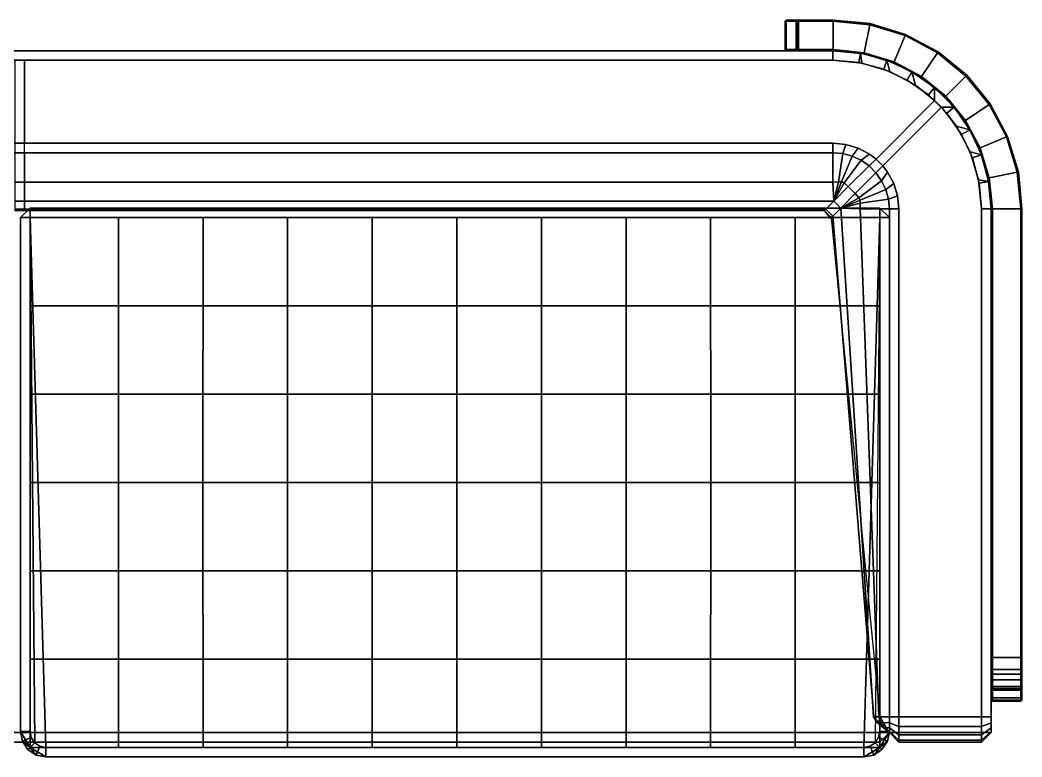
# Model space of a CAD drawing. Header units: feet. Extents: x 1888 to 2477, y 2252 to 2616.
# Drawn here: x 2110.49 to 2156.43, y 2399.86 to 2433.64 of the extents above; entities that cross this region are included whole.
import ezdxf
from ezdxf.enums import TextEntityAlignment as Align

# ---------------------------------------------------------------- set-up
doc = ezdxf.new("R2010")
doc.units = ezdxf.units.FT
for name, color, linetype in [('A-FURN-3-NODE', 7, 'Continuous'), ('A-FURN-3-SEAT-CUSHION', 96, 'Continuous'), ('A-FURN-3-SEAT-CUSHION-SEAM', 98, 'Continuous'), ('A-FURN-3-SEAT-FRAME', 254, 'Continuous'), ('A-FURN-3-SEAT-FRAME-TRIM', 250, 'Continuous'), ('A-FURN-HAWORTH-ATT', 7, 'Continuous')]:
    doc.layers.add(name, color=color, linetype=linetype)
doc.styles.get("Standard").update_dxf_attribs({"font": 'arial.ttf'})

# ---------------------------------------------------------------- blocks, each defined once
blk = doc.blocks.new('sofa')
at = {"layer": 'A-FURN-3-NODE'}
for p in [(29.981, 27.193, -0.92), (38.044, 20.973, -0.92), (38.044, 1.645, -0.92)]:
    blk.add_point(p, dxfattribs=at)
at = {"layer": 'A-FURN-3-SEAT-CUSHION'}
for points in [[(22.225, 27.193, 26.216), (22.225, 27.193, 3.869), (-22.975, 27.193, 3.869), (-22.975, 27.193, 26.216)], [(-0.15, 20.629, 14.234), (0.225, 21.004, 14.234), (0.225, 21.004, 8.484), (-0.15, 20.629, 8.484)], [(0.225, 21.004, 14.234), (33.656, 21.004, 14.234), (33.656, 21.004, 8.484), (0.225, 21.004, 8.484)], [(0.85, -0.208, 8.109), (0.225, 20.629, 8.109), (33.656, 20.629, 8.109), (33.031, -0.208, 8.109)], [(0.225, 20.629, 8.109), (0.85, -0.208, 8.109), (0.611, -0.161, 8.109), (0.408, -0.025, 8.109)], [(0.408, -0.025, 8.109), (0.272, 0.178, 8.109), (0.225, 0.417, 8.109), (0.225, 20.629, 8.109)], [(33.27, -0.161, 8.109), (33.031, -0.208, 8.109), (33.656, 20.629, 8.109), (33.473, -0.025, 8.109)], [(0, 0, 8.109), (0, 0, 3.869), (33.656, 0, 3.869), (33.656, 0, 8.109)], [(34.406, 0.375, 3.494), (34.031, 0.375, 3.869), (33.656, 0.375, 3.494), (34.406, 0.375, 3.494)]]:
    blk.add_3dface(points, dxfattribs=at)
for points, invisible_edges in [([(0, 26.818, 26.591), (0, 23.555, 26.591), (31.812, 23.555, 26.591), (31.811, 26.818, 26.591)], 4), ([(32.316, 23.505, 26.591), (32.951, 26.706, 26.591), (31.811, 26.818, 26.591), (31.812, 23.555, 26.591)], 5), ([(34.734, 26.035, 3.494), (-35.109, 26.035, 3.494), (-34.185, 26.466, 3.494), (33.81, 26.466, 3.494)], 5), ([(33.81, 26.466, 3.494), (-34.185, 26.466, 3.494), (-33.201, 26.729, 3.494), (32.826, 26.729, 3.494)], 5), ([(32.8, 23.357, 26.591), (34.048, 26.373, 26.591), (32.951, 26.706, 26.591), (32.316, 23.505, 26.591)], 5), ([(35.568, 25.451, 3.494), (-35.943, 25.451, 3.494), (-35.109, 26.035, 3.494), (34.734, 26.035, 3.494)], 5), ([(33.247, 23.119, 26.591), (35.058, 25.833, 26.591), (34.048, 26.373, 26.591), (32.8, 23.357, 26.591)], 5), ([(33.506, 22.931, 26.591), (35.811, 25.239, 26.591), (35.058, 25.833, 26.591), (33.247, 23.119, 26.591)], 4), ([(36.289, 24.73, 3.494), (-36.664, 24.73, 3.494), (-35.943, 25.451, 3.494), (35.568, 25.451, 3.494)], 5), ([(33.962, 22.409, 26.591), (36.671, 24.22, 26.591), (36.077, 24.974, 26.591), (33.772, 22.666, 26.591)], 1), ([(36.873, 23.896, 3.494), (-37.248, 23.896, 3.494), (-36.664, 24.73, 3.494), (36.289, 24.73, 3.494)], 5), ([(34.203, 21.963, 26.591), (37.211, 23.21, 26.591), (36.671, 24.22, 26.591), (33.962, 22.409, 26.591)], 5), ([(37.304, 22.972, 3.494), (-37.679, 22.972, 3.494), (-37.248, 23.896, 3.494), (36.873, 23.896, 3.494)], 5), ([(37.567, 21.988, 3.494), (-37.942, 21.988, 3.494), (-37.679, 22.972, 3.494), (37.304, 22.972, 3.494)], 5), ([(34.353, 21.48, 26.591), (37.544, 22.113, 26.591), (37.211, 23.21, 26.591), (34.203, 21.963, 26.591)], 5), ([(34.406, 20.973, 26.591), (37.656, 20.976, 26.591), (37.544, 22.113, 26.591), (34.353, 21.48, 26.591)], 5), ([(37.656, 20.973, 3.494), (-38.031, 20.973, 3.494), (-37.942, 21.988, 3.494), (37.567, 21.988, 3.494)], 5), ([(37.656, 0.375, 3.494), (-38.031, 0.375, 3.494), (-38.031, 20.973, 3.494), (37.656, 20.973, 3.494)], 4), ([(37.656, 20.976, 26.591), (34.406, 20.973, 26.591), (34.406, 1, 26.591), (37.656, 1, 26.591)], 1), ([(38.031, 1, 26.216), (38.031, 0.375, 3.869), (38.031, 12.562, 3.869), (38.031, 12.562, 26.216)], 1), ([(38.031, 1, 26.216), (38.031, 0.761, 26.169), (38.031, 0.558, 26.033), (38.031, 0.375, 3.869)], 12), ([(38.031, 0.423, 25.83), (38.031, 0.375, 25.591), (38.031, 0.375, 3.869), (38.031, 0.558, 26.033)], 4)]:
    blk.add_3dface(points, dxfattribs=dict(at, invisible_edges=invisible_edges))
at = {"layer": 'A-FURN-3-SEAT-CUSHION-SEAM'}
for points in [[(22.6, 27.193, 3.869), (22.225, 27.193, 3.869), (22.225, 27.193, 26.216), (22.6, 27.193, 26.216)], [(35.811, 25.239, 26.591), (33.506, 22.931, 26.591), (33.772, 22.666, 26.591), (36.077, 24.974, 26.591)], [(0.225, 21.004, 8.484), (-0.15, 20.629, 8.484), (-0.15, 20.629, 14.234), (0.225, 21.004, 14.234)], [(33.656, 21.004, 14.234), (34.031, 20.629, 14.234), (34.031, 20.629, 8.484), (33.656, 21.004, 8.484)], [(38.031, 12.562, 26.216), (38.031, 12.562, 3.869), (38.031, 12.937, 3.869), (38.031, 12.937, 26.216)], [(33.656, 0, 3.869), (-34.031, 0, 3.869), (-34.031, 0.375, 3.494), (33.656, 0.375, 3.494)], [(-0.375, 0, 3.869), (0, 0, 3.869), (0, 0, 8.109), (-0.375, 0, 8.109)], [(34.031, 0.375, 3.869), (33.656, 0, 3.869), (33.656, 0.375, 3.494)], [(34.031, 0.375, 8.109), (33.656, 0, 8.109), (33.656, 0, 3.869), (34.031, 0.375, 3.869)], [(34.406, 0.375, 3.494), (34.406, 0, 3.869), (34.031, 0.375, 3.869), (34.406, 0.375, 3.494)], [(37.656, 0.375, 3.494), (37.656, 0, 3.869), (34.406, 0, 3.869), (34.406, 0.375, 3.494)], [(38.031, 0.375, 3.869), (37.656, 0, 3.869), (37.656, 0.375, 3.494), (38.031, 0.375, 3.869)]]:
    blk.add_3dface(points, dxfattribs=at)
at = {"layer": 'A-FURN-3-SEAT-FRAME'}
for points in [[(29.968, 28.397, 25.063), (29.928, 28.357, 25.063), (29.968, 28.357, 25.103), (29.968, 28.397, 25.063)], [(29.928, 28.357, -0.76), (29.928, 28.357, 25.063), (29.968, 28.397, 25.063), (29.968, 28.397, -0.76)], [(29.968, 28.357, -0.8), (29.928, 28.357, -0.76), (29.968, 28.397, -0.76)], [(30.369, 28.397, -0.76), (30.369, 28.357, -0.8), (29.968, 28.357, -0.8), (29.968, 28.397, -0.76)], [(30.369, 28.397, -0.76), (30.369, 28.397, 24.581), (30.409, 28.357, 24.581), (30.409, 28.357, -0.76)], [(30.459, 28.357, 24.621), (30.409, 28.357, 24.581), (30.369, 28.397, 24.581), (30.459, 28.397, 24.661)], [(30.369, 28.397, -0.76), (30.409, 28.357, -0.76), (30.369, 28.357, -0.8), (30.369, 28.397, -0.76)], [(29.928, 27.233, 25.063), (29.928, 28.357, 25.063), (29.928, 28.357, -0.76), (29.928, 27.233, -0.76)], [(29.968, 27.233, 25.103), (29.968, 28.357, 25.103), (29.928, 28.357, 25.063), (29.928, 27.233, 25.063)], [(29.968, 27.233, -0.8), (29.928, 27.233, -0.76), (29.928, 28.357, -0.76), (29.968, 28.357, -0.8)], [(30.369, 28.357, -0.8), (30.409, 28.357, -0.76), (30.409, 27.233, -0.76), (30.369, 27.233, -0.8)], [(30.409, 27.233, 24.581), (30.409, 27.233, -0.76), (30.409, 28.357, -0.76), (30.409, 28.357, 24.581)], [(30.409, 28.357, 24.581), (30.459, 28.357, 24.621), (30.459, 27.233, 24.621), (30.409, 27.233, 24.581)], [(29.968, 27.233, 25.103), (29.928, 27.233, 25.063), (29.968, 27.193, 25.063), (29.968, 27.233, 25.103)], [(29.928, 27.233, 25.063), (29.928, 27.233, -0.76), (29.968, 27.193, -0.76), (29.968, 27.193, 25.063)], [(29.968, 27.233, -0.8), (29.968, 27.193, -0.76), (29.928, 27.233, -0.76), (29.968, 27.233, -0.8)], [(30.369, 27.233, -0.8), (30.369, 27.193, -0.76), (29.968, 27.193, -0.76), (29.968, 27.233, -0.8)], [(30.369, 27.193, 24.581), (30.369, 27.193, -0.76), (30.409, 27.233, -0.76), (30.409, 27.233, 24.581)], [(30.409, 27.233, 24.581), (30.459, 27.233, 24.621), (30.459, 27.193, 24.661), (30.369, 27.193, 24.581)], [(30.369, 27.233, -0.8), (30.409, 27.233, -0.76), (30.369, 27.193, -0.76), (30.369, 27.233, -0.8)], [(38.084, 2.047, -0.8), (38.044, 2.047, -0.76), (38.084, 2.087, -0.76), (38.084, 2.047, -0.8)], [(38.084, 1.645, -0.8), (38.044, 1.645, -0.76), (38.044, 2.047, -0.76), (38.084, 2.047, -0.8)], [(38.084, 2.047, -0.8), (38.084, 2.087, -0.76), (39.208, 2.087, -0.76), (39.208, 2.047, -0.8)], [(39.208, 2.047, -0.8), (39.208, 2.087, -0.76), (39.248, 2.047, -0.76)], [(39.248, 1.645, -0.76), (39.208, 1.645, -0.8), (39.208, 2.047, -0.8), (39.248, 2.047, -0.76)], [(38.084, 1.645, -0.8), (38.084, 1.605, -0.76), (38.044, 1.645, -0.76), (38.084, 1.645, -0.8)], [(39.208, 1.645, -0.8), (39.208, 1.605, -0.76), (38.084, 1.605, -0.76), (38.084, 1.645, -0.8)], [(39.248, 1.645, -0.76), (39.208, 1.605, -0.76), (39.208, 1.645, -0.8), (39.248, 1.645, -0.76)]]:
    blk.add_3dface(points, dxfattribs=at)
at = {"layer": 'A-FURN-3-SEAT-FRAME-TRIM'}
for points in [[(29.968, 28.397, -0.84), (29.928, 28.357, -0.84), (29.968, 28.357, -0.8), (29.968, 28.397, -0.84)], [(29.968, 28.397, -0.84), (29.968, 28.397, -0.92), (29.928, 28.357, -0.92), (29.928, 28.357, -0.84)], [(29.968, 28.357, -0.8), (30.369, 28.357, -0.8), (30.369, 28.397, -0.84), (29.968, 28.397, -0.84)], [(29.968, 28.397, -0.92), (29.968, 28.397, -0.84), (30.369, 28.397, -0.84), (30.369, 28.397, -0.92)], [(30.369, 28.357, -0.8), (30.409, 28.357, -0.84), (30.369, 28.397, -0.84)], [(30.409, 28.357, -0.84), (30.409, 28.357, -0.92), (30.369, 28.397, -0.92), (30.369, 28.397, -0.84)], [(29.928, 28.357, -0.84), (29.928, 27.233, -0.84), (29.968, 27.233, -0.8), (29.968, 28.357, -0.8)], [(29.928, 27.233, -0.92), (29.928, 27.233, -0.84), (29.928, 28.357, -0.84), (29.928, 28.357, -0.92)], [(30.409, 27.233, -0.84), (30.409, 28.357, -0.84), (30.369, 28.357, -0.8), (30.369, 27.233, -0.8)], [(30.409, 27.233, -0.92), (30.409, 28.357, -0.92), (30.409, 28.357, -0.84), (30.409, 27.233, -0.84)], [(29.928, 27.233, -0.84), (29.968, 27.193, -0.84), (29.968, 27.233, -0.8)], [(29.968, 27.193, -0.92), (29.968, 27.193, -0.84), (29.928, 27.233, -0.84), (29.928, 27.233, -0.92)], [(29.968, 27.193, -0.84), (30.369, 27.193, -0.84), (30.369, 27.233, -0.8), (29.968, 27.233, -0.8)], [(30.369, 27.193, -0.84), (30.409, 27.233, -0.84), (30.369, 27.233, -0.8)], [(30.409, 27.233, -0.92), (30.409, 27.233, -0.84), (30.369, 27.193, -0.84), (30.369, 27.193, -0.92)], [(29.968, 27.193, -0.84), (29.968, 27.193, -0.92), (30.369, 27.193, -0.92), (30.369, 27.193, -0.84)], [(38.084, 2.087, -0.84), (38.044, 2.047, -0.84), (38.084, 2.047, -0.8)], [(38.044, 2.047, -0.92), (38.044, 2.047, -0.84), (38.084, 2.087, -0.84), (38.084, 2.087, -0.92)], [(38.044, 2.047, -0.84), (38.044, 1.645, -0.84), (38.084, 1.645, -0.8), (38.084, 2.047, -0.8)], [(38.044, 2.047, -0.84), (38.044, 2.047, -0.92), (38.044, 1.645, -0.92), (38.044, 1.645, -0.84)], [(39.208, 2.087, -0.84), (38.084, 2.087, -0.84), (38.084, 2.047, -0.8), (39.208, 2.047, -0.8)], [(38.084, 2.087, -0.92), (38.084, 2.087, -0.84), (39.208, 2.087, -0.84), (39.208, 2.087, -0.92)], [(39.248, 2.047, -0.84), (39.208, 2.087, -0.84), (39.208, 2.047, -0.8), (39.248, 2.047, -0.84)], [(39.248, 2.047, -0.84), (39.248, 2.047, -0.92), (39.208, 2.087, -0.92), (39.208, 2.087, -0.84)], [(39.208, 2.047, -0.8), (39.208, 1.645, -0.8), (39.248, 1.645, -0.84), (39.248, 2.047, -0.84)], [(39.248, 2.047, -0.92), (39.248, 2.047, -0.84), (39.248, 1.645, -0.84), (39.248, 1.645, -0.92)], [(38.044, 1.645, -0.84), (38.084, 1.605, -0.84), (38.084, 1.645, -0.8)], [(38.084, 1.605, -0.92), (38.084, 1.605, -0.84), (38.044, 1.645, -0.84), (38.044, 1.645, -0.92)], [(38.084, 1.605, -0.84), (39.208, 1.605, -0.84), (39.208, 1.645, -0.8), (38.084, 1.645, -0.8)], [(38.084, 1.605, -0.92), (39.208, 1.605, -0.92), (39.208, 1.605, -0.84), (38.084, 1.605, -0.84)], [(39.208, 1.645, -0.8), (39.208, 1.605, -0.84), (39.248, 1.645, -0.84)], [(39.208, 1.605, -0.84), (39.208, 1.605, -0.92), (39.248, 1.645, -0.92), (39.248, 1.645, -0.84)]]:
    blk.add_3dface(points, dxfattribs=at)
at = {"layer": 'A-FURN-HAWORTH-ATT', "flags": 1}
for tag, p in [('HAWPN', (-0.354, 13.907, -0.92)), ('HAWPN', (-0.354, 13.907, -0.92)), ('HAWMC', (-0.188, 13.907, -0.92)), ('HAWMC', (-0.188, 13.907, -0.92))]:
    blk.add_attdef(tag, text='', height=0.1, rotation=270, dxfattribs=at).set_placement(p, align=Align.TOP_CENTER)
at = {"layer": 'A-FURN-3-SEAT-CUSHION'}
mesh = blk.add_polymesh((12, 2), dxfattribs=at)
for k, corner in enumerate([(38.031, 12.937, 26.216), (38.031, 12.937, 3.869), (38.031, 20.973, 26.216), (38.031, 20.973, 3.869), (37.937, 22.053, 26.216), (37.937, 22.053, 3.869), (37.656, 23.1, 26.216), (37.656, 23.1, 3.869), (37.198, 24.083, 26.216), (37.198, 24.083, 3.869), (36.576, 24.971, 26.216), (36.576, 24.971, 3.869), (35.809, 25.738, 26.216), (35.809, 25.738, 3.869), (34.921, 26.36, 26.216), (34.921, 26.36, 3.869), (33.938, 26.818, 26.216), (33.938, 26.818, 3.869), (32.891, 27.099, 26.216), (32.891, 27.099, 3.869), (31.811, 27.193, 26.216), (31.811, 27.193, 3.869), (22.6, 27.193, 26.216), (22.6, 27.193, 3.869)]):
    mesh.set_mesh_vertex(divmod(k, 2), corner)
mesh = blk.add_polymesh((6, 6), dxfattribs=at)
for k, corner in enumerate([(0, 23.18, 26.216), (0, 22.028, 23.528), (0, 21.275, 20.705), (0, 20.959, 17.811), (0, 20.901, 14.887), (0, 20.901, 12.887), (31.811, 23.18, 26.216), (31.811, 22.028, 23.528), (31.845, 21.276, 20.709), (31.528, 20.959, 17.811), (31.47, 20.901, 14.887), (31.47, 20.901, 12.887), (32.195, 23.146, 26.216), (32.037, 22.041, 23.524), (31.844, 21.275, 20.701), (31.528, 20.959, 17.811), (31.47, 20.901, 14.887), (31.47, 20.901, 12.887), (32.567, 23.046, 26.216), (32.152, 22.041, 23.524), (31.845, 21.276, 20.709), (31.528, 20.959, 17.811), (31.47, 20.901, 14.887), (31.47, 20.901, 12.887), (32.916, 22.883, 26.216), (32.247, 21.989, 23.524), (31.845, 21.276, 20.709), (31.528, 20.959, 17.811), (31.47, 20.901, 14.887), (31.47, 20.901, 12.887), (33.232, 22.663, 26.216), (32.416, 21.847, 23.524), (31.845, 21.276, 20.709), (31.528, 20.959, 17.811), (31.47, 20.901, 14.887), (31.47, 20.901, 12.887)]):
    mesh.set_mesh_vertex(divmod(k, 6), corner)
mesh = blk.add_polymesh((10, 5), dxfattribs=at)
for k, corner in enumerate([(34.022, 0.37, 14.234), (34.024, 0.371, 17.073), (34.027, 0.372, 19.913), (34.029, 0.374, 22.752), (34.031, 0.375, 25.591), (33.93, 0.527, 14.328), (33.902, 0.511, 17.194), (33.913, 0.475, 20.081), (33.959, 0.439, 22.968), (34.031, 0.423, 25.83), (33.839, 0.685, 14.422), (33.725, 0.665, 17.314), (33.719, 0.622, 20.234), (33.821, 0.578, 23.152), (34.031, 0.558, 26.033), (33.748, 0.842, 14.515), (33.548, 0.83, 17.423), (33.525, 0.802, 20.354), (33.684, 0.774, 23.279), (34.031, 0.761, 26.169), (33.656, 1, 14.609), (33.426, 1, 17.513), (33.412, 1, 20.427), (33.614, 1, 23.333), (34.031, 1, 26.216), (31.743, 20.629, 14.887), (31.801, 20.687, 17.811), (32.118, 21.003, 20.703), (32.879, 20.973, 23.527), (34.031, 20.973, 26.216), (31.743, 20.629, 14.887), (31.801, 20.687, 17.811), (32.118, 21.003, 20.703), (32.889, 21.199, 23.524), (33.995, 21.356, 26.216), (31.743, 20.629, 14.887), (31.801, 20.687, 17.811), (32.118, 21.003, 20.703), (32.888, 21.313, 23.524), (33.892, 21.728, 26.216), (31.743, 20.629, 14.887), (31.801, 20.687, 17.811), (32.118, 21.003, 20.703), (32.834, 21.407, 23.524), (33.728, 22.076, 26.216), (31.743, 20.629, 14.887), (31.801, 20.687, 17.811), (32.118, 21.003, 20.703), (32.689, 21.575, 23.524), (33.505, 22.391, 26.216)]):
    mesh.set_mesh_vertex(divmod(k, 5), corner)
mesh = blk.add_polymesh((12, 2), dxfattribs=at)
for k, corner in enumerate([(-0.15, 20.629, 14.234), (-0.15, 20.629, 8.484), (-0.15, 0.417, 14.234), (-0.15, 0.417, 8.484), (-0.074, 0.034, 14.234), (-0.074, 0.034, 8.484), (0.143, -0.29, 14.234), (0.143, -0.29, 8.484), (0.467, -0.507, 14.234), (0.467, -0.507, 8.484), (0.85, -0.583, 14.234), (0.85, -0.583, 8.484), (33.031, -0.583, 14.234), (33.031, -0.583, 8.484), (33.414, -0.507, 14.234), (33.414, -0.507, 8.484), (33.738, -0.29, 14.234), (33.738, -0.29, 8.484), (33.955, 0.034, 14.234), (33.955, 0.034, 8.484), (34.031, 0.417, 14.234), (34.031, 0.417, 8.484), (34.031, 20.629, 14.234), (34.031, 20.629, 8.484)]):
    mesh.set_mesh_vertex(divmod(k, 2), corner)
mesh = blk.add_polymesh((7, 11), dxfattribs=at)
for k, corner in enumerate([(33.656, 20.629, 14.609), (30.328, 20.629, 14.609), (27, 20.629, 14.609), (23.672, 20.629, 14.609), (20.344, 20.629, 14.609), (17.016, 20.629, 14.609), (13.687, 20.629, 14.609), (10.359, 20.629, 14.609), (7.031, 20.629, 14.609), (3.703, 20.629, 14.609), (0.225, 20.629, 14.609), (33.656, 17.156, 14.609), (30.329, 17.157, 14.674), (27.001, 17.158, 14.748), (23.673, 17.16, 14.818), (20.344, 17.161, 14.869), (17.016, 17.162, 14.887), (13.687, 17.161, 14.869), (10.358, 17.16, 14.818), (7.03, 17.158, 14.748), (3.702, 17.157, 14.674), (0.225, 17.156, 14.609), (33.656, 13.683, 14.609), (30.33, 13.684, 14.757), (27.003, 13.685, 14.883), (23.675, 13.686, 14.979), (20.345, 13.687, 15.038), (17.016, 13.688, 15.054), (13.686, 13.687, 15.038), (10.357, 13.686, 14.979), (7.028, 13.685, 14.883), (3.701, 13.684, 14.757), (0.225, 13.683, 14.609), (33.656, 10.21, 14.609), (30.331, 10.21, 14.798), (27.004, 10.21, 14.943), (23.676, 10.21, 15.043), (20.346, 10.21, 15.098), (17.016, 10.21, 15.109), (13.685, 10.21, 15.098), (10.356, 10.21, 15.043), (7.027, 10.21, 14.943), (3.7, 10.21, 14.798), (0.225, 10.21, 14.609), (33.656, 6.737, 14.609), (30.33, 6.737, 14.757), (27.003, 6.736, 14.883), (23.675, 6.734, 14.979), (20.345, 6.733, 15.038), (17.016, 6.733, 15.054), (13.686, 6.733, 15.038), (10.357, 6.734, 14.979), (7.028, 6.736, 14.883), (3.701, 6.737, 14.757), (0.225, 6.737, 14.609), (33.656, 3.265, 14.609), (30.329, 3.264, 14.674), (27.001, 3.263, 14.748), (23.673, 3.261, 14.818), (20.344, 3.259, 14.869), (17.016, 3.259, 14.887), (13.687, 3.259, 14.869), (10.358, 3.261, 14.818), (7.03, 3.263, 14.748), (3.702, 3.264, 14.674), (0.225, 3.265, 14.609), (33.656, -0.208, 14.609), (30.328, -0.208, 14.609), (27, -0.208, 14.609), (23.672, -0.208, 14.609), (20.344, -0.208, 14.609), (17.016, -0.208, 14.609), (13.687, -0.208, 14.609), (10.359, -0.208, 14.609), (7.031, -0.208, 14.609), (3.703, -0.208, 14.609), (0.225, -0.208, 14.609)]):
    mesh.set_mesh_vertex(divmod(k, 11), corner)
mesh = blk.add_polymesh((6, 2), dxfattribs=at)
for k, corner in enumerate([(37.656, 1, 26.591), (34.406, 1, 26.591), (37.656, 0.617, 26.515), (34.406, 0.617, 26.515), (37.656, 0.293, 26.298), (34.406, 0.293, 26.298), (37.656, 0.076, 25.974), (34.406, 0.076, 25.974), (37.656, 0, 25.591), (34.406, 0, 25.591), (37.656, 0, 3.869), (34.406, 0, 3.869)]):
    mesh.set_mesh_vertex(divmod(k, 2), corner)
at = {"layer": 'A-FURN-3-SEAT-CUSHION-SEAM'}
mesh = blk.add_polymesh((32, 2), dxfattribs=at)
for k, corner in enumerate([(-38.406, 0.375, 3.869), (-38.031, 0, 3.869), (-38.406, 0.375, 25.591), (-38.031, 0, 25.591), (-38.406, 0.423, 25.83), (-38.031, 0.076, 25.974), (-38.406, 0.558, 26.033), (-38.031, 0.293, 26.298), (-38.406, 0.761, 26.169), (-38.031, 0.617, 26.515), (-38.406, 1, 26.216), (-38.031, 1, 26.591), (-38.406, 20.973, 26.216), (-38.031, 20.973, 26.591), (-38.312, 22.053, 26.216), (-37.919, 22.113, 26.591), (-38.031, 23.1, 26.216), (-37.586, 23.21, 26.591), (-37.573, 24.083, 26.216), (-37.046, 24.22, 26.591), (-36.951, 24.971, 26.216), (-36.452, 24.974, 26.591), (-36.184, 25.738, 26.216), (-36.187, 25.239, 26.591), (-35.296, 26.36, 26.216), (-35.433, 25.833, 26.591), (-34.313, 26.818, 26.216), (-34.423, 26.373, 26.591), (-33.266, 27.099, 26.216), (-33.326, 26.706, 26.591), (-32.186, 27.193, 26.216), (-32.186, 26.818, 26.591), (31.811, 27.193, 26.216), (31.811, 26.818, 26.591), (32.891, 27.099, 26.216), (32.951, 26.706, 26.591), (33.938, 26.818, 26.216), (34.048, 26.373, 26.591), (34.921, 26.36, 26.216), (35.058, 25.833, 26.591), (35.809, 25.738, 26.216), (35.811, 25.239, 26.591), (36.576, 24.971, 26.216), (36.077, 24.974, 26.591), (37.198, 24.083, 26.216), (36.671, 24.22, 26.591), (37.656, 23.1, 26.216), (37.211, 23.21, 26.591), (37.937, 22.053, 26.216), (37.544, 22.113, 26.591), (38.031, 20.973, 26.216), (37.656, 20.973, 26.591), (38.031, 1, 26.216), (37.656, 1, 26.591), (38.031, 0.761, 26.169), (37.656, 0.617, 26.515), (38.031, 0.558, 26.033), (37.656, 0.293, 26.298), (38.031, 0.423, 25.83), (37.656, 0.076, 25.974), (38.031, 0.375, 25.591), (37.656, 0, 25.591), (38.031, 0.375, 3.869), (37.656, 0, 3.869)]):
    mesh.set_mesh_vertex(divmod(k, 2), corner)
mesh = blk.add_polymesh((22, 2), dxfattribs=at)
for k, corner in enumerate([(-38.031, 0.375, 3.494), (-38.406, 0.375, 3.869), (-38.031, 20.973, 3.494), (-38.406, 20.973, 3.869), (-37.942, 21.988, 3.494), (-38.312, 22.053, 3.869), (-37.679, 22.972, 3.494), (-38.031, 23.1, 3.869), (-37.248, 23.896, 3.494), (-37.573, 24.083, 3.869), (-36.664, 24.73, 3.494), (-36.951, 24.971, 3.869), (-35.943, 25.451, 3.494), (-36.184, 25.738, 3.869), (-35.109, 26.035, 3.494), (-35.296, 26.36, 3.869), (-34.185, 26.466, 3.494), (-34.313, 26.818, 3.869), (-33.201, 26.729, 3.494), (-33.266, 27.099, 3.869), (-32.186, 26.818, 3.494), (-32.186, 27.193, 3.869), (31.811, 26.818, 3.494), (31.811, 27.193, 3.869), (32.826, 26.729, 3.494), (32.891, 27.099, 3.869), (33.81, 26.466, 3.494), (33.938, 26.818, 3.869), (34.734, 26.035, 3.494), (34.921, 26.36, 3.869), (35.568, 25.451, 3.494), (35.809, 25.738, 3.869), (36.289, 24.73, 3.494), (36.576, 24.971, 3.869), (36.873, 23.896, 3.494), (37.198, 24.083, 3.869), (37.304, 22.972, 3.494), (37.656, 23.1, 3.869), (37.567, 21.988, 3.494), (37.937, 22.053, 3.869), (37.656, 20.973, 3.494), (38.031, 20.973, 3.869), (37.656, 0.375, 3.494), (38.031, 0.375, 3.869)]):
    mesh.set_mesh_vertex(divmod(k, 2), corner)
mesh = blk.add_polymesh((8, 2), dxfattribs=at)
for k, corner in enumerate([(0, 26.818, 26.591), (-0.375, 26.818, 26.591), (0, 23.555, 26.591), (-0.375, 23.555, 26.591), (0, 23.18, 26.216), (-0.375, 23.18, 26.216), (0, 22.028, 23.528), (-0.375, 22.028, 23.528), (0, 21.275, 20.705), (-0.375, 21.275, 20.705), (0, 20.959, 17.811), (-0.375, 20.959, 17.811), (0, 20.901, 14.887), (-0.375, 20.901, 14.887), (0, 20.901, 12.887), (-0.375, 20.901, 12.887)]):
    mesh.set_mesh_vertex(divmod(k, 2), corner)
mesh = blk.add_polymesh((32, 2), dxfattribs=at)
for k, corner in enumerate([(-34.781, 0, 3.869), (-34.406, 0.375, 3.869), (-34.781, 0, 25.591), (-34.406, 0.375, 25.591), (-34.781, 0.076, 25.974), (-34.406, 0.423, 25.83), (-34.781, 0.293, 26.298), (-34.406, 0.558, 26.033), (-34.781, 0.617, 26.515), (-34.406, 0.761, 26.169), (-34.781, 1, 26.591), (-34.406, 1, 26.216), (-34.781, 20.976, 26.591), (-34.406, 20.973, 26.216), (-34.728, 21.48, 26.591), (-34.37, 21.356, 26.216), (-34.578, 21.963, 26.591), (-34.268, 21.728, 26.216), (-34.337, 22.409, 26.591), (-34.103, 22.076, 26.216), (-34.147, 22.666, 26.591), (-33.88, 22.391, 26.216), (-33.881, 22.931, 26.591), (-33.607, 22.663, 26.216), (-33.622, 23.119, 26.591), (-33.291, 22.883, 26.216), (-33.175, 23.357, 26.591), (-32.942, 23.046, 26.216), (-32.691, 23.505, 26.591), (-32.57, 23.146, 26.216), (-32.187, 23.555, 26.591), (-32.186, 23.18, 26.216), (31.812, 23.555, 26.591), (31.811, 23.18, 26.216), (32.316, 23.505, 26.591), (32.195, 23.146, 26.216), (32.8, 23.357, 26.591), (32.567, 23.046, 26.216), (33.247, 23.119, 26.591), (32.916, 22.883, 26.216), (33.506, 22.931, 26.591), (33.232, 22.663, 26.216), (33.772, 22.666, 26.591), (33.505, 22.391, 26.216), (33.962, 22.409, 26.591), (33.728, 22.076, 26.216), (34.203, 21.963, 26.591), (33.892, 21.728, 26.216), (34.353, 21.48, 26.591), (33.995, 21.356, 26.216), (34.406, 20.976, 26.591), (34.031, 20.973, 26.216), (34.406, 1, 26.591), (34.031, 1, 26.216), (34.406, 0.617, 26.515), (34.031, 0.761, 26.169), (34.406, 0.293, 26.298), (34.031, 0.558, 26.033), (34.406, 0.076, 25.974), (34.031, 0.423, 25.83), (34.406, 0, 25.591), (34.031, 0.375, 25.591), (34.406, 0, 3.869), (34.031, 0.375, 3.869)]):
    mesh.set_mesh_vertex(divmod(k, 2), corner)
mesh = blk.add_polymesh((6, 2), dxfattribs=at)
for k, corner in enumerate([(31.47, 20.901, 12.887), (31.703, 20.589, 12.888), (31.47, 20.901, 14.887), (31.743, 20.629, 14.887), (31.528, 20.959, 17.815), (31.801, 20.687, 17.815), (31.845, 21.276, 20.709), (32.118, 21.004, 20.709), (32.416, 21.847, 23.524), (32.689, 21.575, 23.524), (33.232, 22.663, 26.216), (33.505, 22.391, 26.216)]):
    mesh.set_mesh_vertex(divmod(k, 2), corner)
mesh = blk.add_polymesh((16, 2), dxfattribs=at)
for k, corner in enumerate([(33.656, 21.004, 14.234), (33.656, 20.629, 14.609), (34.031, 20.629, 14.234), (33.656, 20.629, 14.609), (34.031, 0.417, 14.234), (33.656, -0.208, 14.609), (33.955, 0.034, 14.234), (33.656, -0.208, 14.609), (33.738, -0.29, 14.234), (33.656, -0.208, 14.609), (33.414, -0.507, 14.234), (33.656, -0.208, 14.609), (33.031, -0.583, 14.234), (33.656, -0.208, 14.609), (0.85, -0.583, 14.234), (0.225, -0.208, 14.609), (0.467, -0.507, 14.234), (0.225, -0.208, 14.609), (0.143, -0.29, 14.234), (0.225, -0.208, 14.609), (-0.074, 0.034, 14.234), (0.225, -0.208, 14.609), (-0.15, 0.417, 14.234), (0.225, -0.208, 14.609), (-0.15, 20.629, 14.234), (0.225, 20.629, 14.609), (0.225, 21.004, 14.234), (0.225, 20.629, 14.609), (33.656, 21.004, 14.234), (33.656, 20.629, 14.609), (33.656, 21.004, 14.234), (33.656, 20.629, 14.609)]):
    mesh.set_mesh_vertex(divmod(k, 2), corner)
mesh = blk.add_polymesh((16, 2), dxfattribs=at)
for k, corner in enumerate([(33.656, 20.629, 8.109), (34.031, 20.629, 8.484), (33.656, 0.417, 8.109), (34.031, 0.417, 8.484), (33.609, 0.178, 8.109), (33.955, 0.034, 8.484), (33.473, -0.025, 8.109), (33.738, -0.29, 8.484), (33.27, -0.161, 8.109), (33.414, -0.507, 8.484), (33.031, -0.208, 8.109), (33.031, -0.583, 8.484), (0.85, -0.208, 8.109), (0.85, -0.583, 8.484), (0.611, -0.161, 8.109), (0.467, -0.507, 8.484), (0.408, -0.025, 8.109), (0.143, -0.29, 8.484), (0.272, 0.178, 8.109), (-0.074, 0.034, 8.484), (0.225, 0.417, 8.109), (-0.15, 0.417, 8.484), (0.225, 20.629, 8.109), (-0.15, 20.629, 8.484), (0.225, 20.629, 8.109), (0.225, 21.004, 8.484), (33.656, 20.629, 8.109), (33.656, 21.004, 8.484), (33.656, 20.629, 8.109), (34.031, 20.629, 8.484), (33.656, 20.629, 8.109), (34.031, 20.629, 8.484)]):
    mesh.set_mesh_vertex(divmod(k, 2), corner)
at = {"layer": 'A-FURN-3-SEAT-FRAME'}
mesh = blk.add_polymesh((16, 2), dxfattribs=at)
for k, corner in enumerate([(39.208, 1.605, -0.76), (39.248, 1.645, -0.76), (39.208, 1.605, 23.377), (39.248, 1.645, 23.377), (39.208, 1.737, 24.037), (39.248, 1.774, 24.022), (39.208, 2.111, 24.597), (39.248, 2.139, 24.569), (39.208, 2.67, 24.971), (39.248, 2.686, 24.934), (39.208, 3.331, 25.103), (39.248, 3.331, 25.063), (39.208, 20.973, 25.103), (39.248, 20.973, 25.063), (39.066, 22.413, 25.103), (39.106, 22.421, 25.063), (38.646, 23.799, 25.103), (38.683, 23.814, 25.063), (37.964, 25.075, 25.103), (37.997, 25.098, 25.063), (37.046, 26.194, 25.103), (37.074, 26.223, 25.063), (35.927, 27.113, 25.103), (35.949, 27.146, 25.063), (34.65, 27.795, 25.103), (34.665, 27.832, 25.063), (33.265, 28.215, 25.103), (33.272, 28.255, 25.063), (31.824, 28.357, 25.103), (31.824, 28.397, 25.063), (29.968, 28.357, 25.103), (29.968, 28.397, 25.063)]):
    mesh.set_mesh_vertex(divmod(k, 2), corner)
mesh = blk.add_polymesh((18, 2), dxfattribs=at)
for k, corner in enumerate([(39.248, 1.645, -0.76), (39.248, 2.047, -0.76), (39.248, 1.645, 23.377), (39.248, 2.047, 23.377), (39.248, 1.774, 24.022), (39.248, 2.145, 23.868), (39.248, 2.139, 24.569), (39.248, 2.423, 24.285), (39.248, 2.686, 24.934), (39.248, 2.839, 24.563), (39.248, 3.331, 25.063), (39.248, 3.331, 24.661), (39.248, 20.973, 25.063), (39.248, 20.973, 24.661), (39.106, 22.421, 25.063), (39.106, 22.421, 24.661), (38.683, 23.814, 25.063), (38.683, 23.814, 24.661), (37.997, 25.098, 25.063), (37.997, 25.098, 24.661), (37.074, 26.223, 25.063), (37.074, 26.223, 24.661), (35.949, 27.146, 25.063), (35.949, 27.146, 24.661), (34.665, 27.832, 25.063), (34.665, 27.832, 24.661), (33.272, 28.255, 25.063), (33.272, 28.255, 24.661), (31.824, 28.397, 25.063), (31.824, 28.397, 24.661), (29.968, 28.397, 25.063), (30.459, 28.397, 24.661), (29.968, 28.397, 25.063), (30.369, 28.397, 24.581), (29.968, 28.397, -0.76), (30.369, 28.397, -0.76)]):
    mesh.set_mesh_vertex(divmod(k, 2), corner)
mesh = blk.add_polymesh((16, 2), dxfattribs=at)
for k, corner in enumerate([(39.248, 2.047, -0.76), (39.208, 2.087, -0.76), (39.248, 2.047, 23.377), (39.208, 2.087, 23.377), (39.248, 2.145, 23.868), (39.208, 2.182, 23.853), (39.248, 2.423, 24.285), (39.208, 2.451, 24.257), (39.248, 2.839, 24.563), (39.208, 2.855, 24.526), (39.248, 3.331, 24.661), (39.208, 3.331, 24.621), (39.248, 20.973, 24.661), (39.208, 20.973, 24.621), (39.106, 22.421, 24.661), (39.066, 22.413, 24.621), (38.683, 23.814, 24.661), (38.646, 23.799, 24.621), (37.997, 25.098, 24.661), (37.964, 25.075, 24.621), (37.074, 26.223, 24.661), (37.046, 26.194, 24.621), (35.949, 27.146, 24.661), (35.927, 27.113, 24.621), (34.665, 27.832, 24.661), (34.65, 27.795, 24.621), (33.272, 28.255, 24.661), (33.265, 28.215, 24.621), (31.824, 28.397, 24.661), (31.824, 28.357, 24.621), (30.459, 28.397, 24.661), (30.459, 28.357, 24.621)]):
    mesh.set_mesh_vertex(divmod(k, 2), corner)
mesh = blk.add_polymesh((16, 2), dxfattribs=at)
for k, corner in enumerate([(38.084, 1.605, -0.76), (39.208, 1.605, -0.76), (38.084, 1.605, 23.377), (39.208, 1.605, 23.377), (38.084, 1.737, 24.037), (39.208, 1.737, 24.037), (38.084, 2.111, 24.597), (39.208, 2.111, 24.597), (38.084, 2.671, 24.971), (39.208, 2.671, 24.971), (38.084, 3.331, 25.103), (39.208, 3.331, 25.103), (38.084, 20.973, 25.103), (39.208, 20.973, 25.103), (37.964, 22.194, 25.103), (39.066, 22.413, 25.103), (37.608, 23.369, 25.103), (38.646, 23.799, 25.103), (37.029, 24.451, 25.103), (37.964, 25.075, 25.103), (36.251, 25.4, 25.103), (37.046, 26.194, 25.103), (35.302, 26.178, 25.103), (35.927, 27.113, 25.103), (34.22, 26.757, 25.103), (34.65, 27.795, 25.103), (33.045, 27.113, 25.103), (33.265, 28.215, 25.103), (31.824, 27.233, 25.103), (31.824, 28.357, 25.103), (29.968, 27.233, 25.103), (29.968, 28.357, 25.103)]):
    mesh.set_mesh_vertex(divmod(k, 2), corner)
mesh = blk.add_polymesh((16, 2), dxfattribs=at)
for k, corner in enumerate([(39.208, 2.087, -0.76), (38.084, 2.087, -0.76), (39.208, 2.087, 23.377), (38.084, 2.087, 23.377), (39.208, 2.182, 23.853), (38.084, 2.182, 23.853), (39.208, 2.451, 24.257), (38.084, 2.451, 24.257), (39.208, 2.855, 24.526), (38.084, 2.855, 24.526), (39.208, 3.331, 24.621), (38.084, 3.331, 24.621), (39.208, 20.973, 24.621), (38.084, 20.973, 24.621), (39.066, 22.413, 24.621), (37.964, 22.194, 24.621), (38.646, 23.799, 24.621), (37.608, 23.369, 24.621), (37.964, 25.075, 24.621), (37.029, 24.451, 24.621), (37.046, 26.194, 24.621), (36.251, 25.4, 24.621), (35.927, 27.113, 24.621), (35.302, 26.178, 24.621), (34.65, 27.795, 24.621), (34.22, 26.757, 24.621), (33.265, 28.215, 24.621), (33.045, 27.113, 24.621), (31.824, 28.357, 24.621), (31.824, 27.233, 24.621), (30.459, 28.357, 24.621), (30.459, 27.233, 24.621)]):
    mesh.set_mesh_vertex(divmod(k, 2), corner)
mesh = blk.add_polymesh((16, 2), dxfattribs=at)
for k, corner in enumerate([(38.044, 1.645, -0.76), (38.084, 1.605, -0.76), (38.044, 1.645, 23.377), (38.084, 1.605, 23.377), (38.044, 1.774, 24.022), (38.084, 1.737, 24.037), (38.044, 2.139, 24.569), (38.084, 2.111, 24.597), (38.044, 2.686, 24.934), (38.084, 2.67, 24.971), (38.044, 3.331, 25.063), (38.084, 3.331, 25.103), (38.044, 20.973, 25.063), (38.084, 20.973, 25.103), (37.925, 22.186, 25.063), (37.964, 22.194, 25.103), (37.571, 23.353, 25.063), (37.608, 23.369, 25.103), (36.996, 24.429, 25.063), (37.029, 24.451, 25.103), (36.223, 25.371, 25.063), (36.251, 25.4, 25.103), (35.28, 26.145, 25.063), (35.302, 26.178, 25.103), (34.204, 26.72, 25.063), (34.22, 26.757, 25.103), (33.038, 27.074, 25.063), (33.045, 27.113, 25.103), (31.824, 27.193, 25.063), (31.824, 27.233, 25.103), (29.968, 27.193, 25.063), (29.968, 27.233, 25.103)]):
    mesh.set_mesh_vertex(divmod(k, 2), corner)
mesh = blk.add_polymesh((16, 2), dxfattribs=at)
for k, corner in enumerate([(38.084, 2.087, -0.76), (38.044, 2.047, -0.76), (38.084, 2.087, 23.377), (38.044, 2.047, 23.377), (38.084, 2.182, 23.853), (38.044, 2.145, 23.868), (38.084, 2.451, 24.257), (38.044, 2.423, 24.285), (38.084, 2.855, 24.526), (38.044, 2.839, 24.563), (38.084, 3.331, 24.621), (38.044, 3.331, 24.661), (38.084, 20.973, 24.621), (38.044, 20.973, 24.661), (37.964, 22.194, 24.621), (37.925, 22.186, 24.661), (37.608, 23.369, 24.621), (37.571, 23.353, 24.661), (37.029, 24.451, 24.621), (36.996, 24.429, 24.661), (36.251, 25.4, 24.621), (36.223, 25.371, 24.661), (35.302, 26.178, 24.621), (35.28, 26.145, 24.661), (34.22, 26.757, 24.621), (34.204, 26.72, 24.661), (33.045, 27.113, 24.621), (33.038, 27.074, 24.661), (31.824, 27.233, 24.621), (31.824, 27.193, 24.661), (30.459, 27.233, 24.621), (30.459, 27.193, 24.661)]):
    mesh.set_mesh_vertex(divmod(k, 2), corner)
mesh = blk.add_polymesh((18, 2), dxfattribs=at)
for k, corner in enumerate([(38.044, 2.047, -0.76), (38.044, 1.645, -0.76), (38.044, 2.047, 23.377), (38.044, 1.645, 23.377), (38.044, 2.145, 23.868), (38.044, 1.774, 24.022), (38.044, 2.423, 24.285), (38.044, 2.139, 24.569), (38.044, 2.839, 24.563), (38.044, 2.686, 24.934), (38.044, 3.331, 24.661), (38.044, 3.331, 25.063), (38.044, 20.973, 24.661), (38.044, 20.973, 25.063), (37.925, 22.186, 24.661), (37.925, 22.186, 25.063), (37.571, 23.353, 24.661), (37.571, 23.353, 25.063), (36.996, 24.429, 24.661), (36.996, 24.429, 25.063), (36.223, 25.371, 24.661), (36.222, 25.371, 25.063), (35.28, 26.145, 24.661), (35.28, 26.145, 25.063), (34.204, 26.72, 24.661), (34.204, 26.72, 25.063), (33.038, 27.074, 24.661), (33.038, 27.074, 25.063), (31.824, 27.193, 24.661), (31.824, 27.193, 25.063), (30.459, 27.193, 24.661), (29.968, 27.193, 25.063), (30.369, 27.193, 24.581), (29.968, 27.193, 25.063), (30.369, 27.193, -0.76), (29.968, 27.193, -0.76)]):
    mesh.set_mesh_vertex(divmod(k, 2), corner)

msp = doc.modelspace()

# ---------------------------------------------------------------- block references
at = {"xscale": 1.165503442557599, "yscale": 1.165503442557599, "zscale": 1.165503442557599}
msp.add_blockref('sofa', (2110.689, 2400.541, 1.073), dxfattribs=at)

doc.saveas('drawing.dxf')
